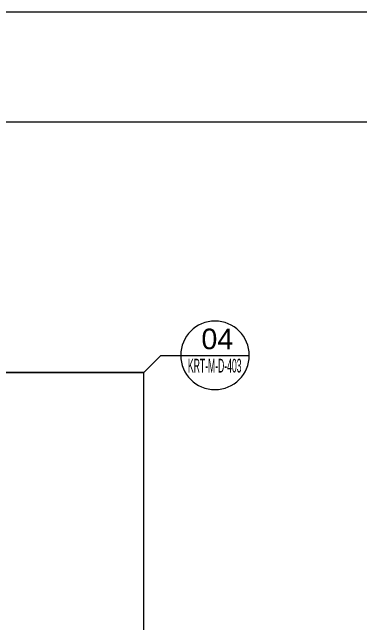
# Model space of a CAD drawing. Extents: x -2598 to 23780, y 0 to 8114.
# Drawn here: x 2270.6 to 2525.2, y 3759 to 4205 of the extents above; entities that cross this region are included whole.
import ezdxf
from ezdxf.enums import TextEntityAlignment as Align

# ---------------------------------------------------------------- set-up
doc = ezdxf.new("R2010")
doc.units = 0
doc.header["$LTSCALE"] = 25
doc.header["$MEASUREMENT"] = 0
doc.linetypes.add('HIDDEN2', pattern=[4.7625, 3.175, -1.5875])
doc.layers.get('0').update_dxf_attribs({"color": 9, "lineweight": 9})
doc.layers.add('21', color=9, linetype='Continuous', lineweight=9)
doc.layers.add('40A', color=9, linetype='Continuous', lineweight=9)
doc.styles.add('Arial', font='arial.ttf', dxfattribs={"height": 2.5})

# ---------------------------------------------------------------- blocks, each defined once
blk = doc.blocks.new('0_detailbox1')
blk.add_lwpolyline([(10.411, -2.5), (7.911, 0), (-5, 0)])
blk.add_circle((0, 0), 5)
at = {"style": 'Arial'}
blk.add_attdef('DETAYADI', text='', height=3, dxfattribs=at).set_placement((0, 0), align=Align.BOTTOM_CENTER)
blk.add_attdef('PAFTAADI', text='', height=2, dxfattribs=at).set_placement((0, -0.5), align=Align.TOP_CENTER)

msp = doc.modelspace()

# ---------------------------------------------------------------- linework, layer by layer
at = {"layer": '21', "linetype": 'HIDDEN2', "ltscale": 0.1, "const_width": 1}
msp.add_lwpolyline([(2366.63, 3942.22), (2091.11, 3942.22), (2091.11, 3333.1), (2366.63, 3333.1)], close=True, dxfattribs=at)
at = {"layer": '40A'}
for points in [[(5945, 4205), (0, 4205), (0, 0), (5945, 0)], [(5405.06, 80), (80, 80), (80, 4125), (5405.06, 4125)]]:
    msp.add_lwpolyline(points, close=True, dxfattribs=at)

# ---------------------------------------------------------------- block references
at = {"layer": '21'}
ref = msp.add_blockref('0_detailbox1', (2418.68, 3954.72), dxfattribs=dict(at, xscale=-5, yscale=5, zscale=5))
ref.add_attrib('DETAYADI', '04', dxfattribs={"layer": '0', "height": 15, "style": 'Arial'}).set_placement((2420.42, 3954.72), align=Align.BOTTOM_CENTER)
ref.add_attrib('PAFTAADI', 'KRT-M-D-403', dxfattribs={"layer": '0', "height": 10, "style": 'Arial', "width": 0.45}).set_placement((2418.49, 3952.22), align=Align.TOP_CENTER)

doc.saveas('drawing.dxf')
